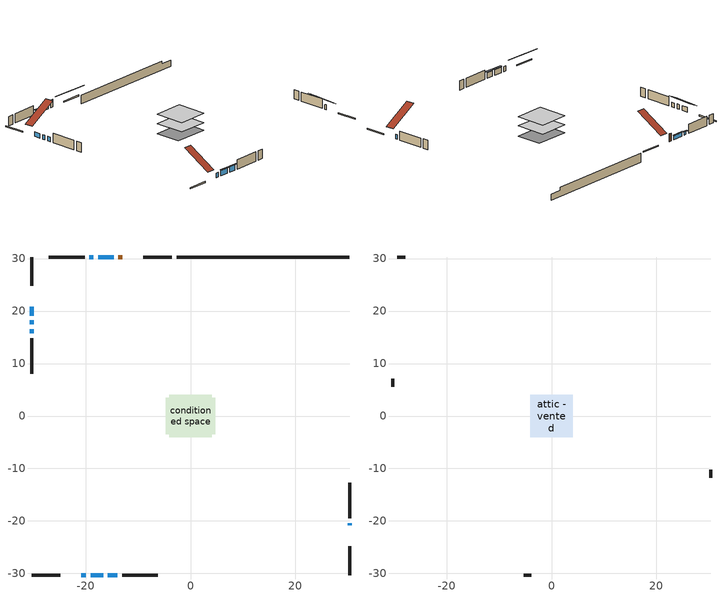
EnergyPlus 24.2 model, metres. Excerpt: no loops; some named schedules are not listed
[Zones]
conditioned space
 floor adiabatic (AdiabaticFloorConstruction): -4.07,-4.07 -4.07,4.07 4.07,4.07 4.07,-4.07 z0.84
 floor foundation (Slab1 construction): -4.72,-3.51 -4.72,3.51 4.72,3.51 4.72,-3.51 z-1.52
 wall outside (RimJoist1 construction): -3.55,30.3 -8.98,30.3 / -30.3,-30.3 -24.87,-30.3 / -30.3,30.3 -30.3,24.87 / 30.3,-30.3 30.3,-24.87 z0.84:1.14
 wall outside (AdiabaticWallConstruction 1): -13.02,30.3 -13.74,30.3 z0.84:2.87
 wall outside (AdiabaticWallConstruction): -30.3,20.82 -30.3,19.15 / -30.3,18.22 -30.3,17.5 / -20.82,-30.3 -19.98,-30.3 / 30.3,-20.82 30.3,-20.4 / -30.3,16.57 -30.3,15.73 z0.84:2.06; -14.67,30.3 -17.61,30.3 z0.84:1.86; -18.54,30.3 -19.25,30.3 z0.84:1.7; -19.06,-30.3 -16.67,-30.3 / -15.74,-30.3 -13.96,-30.3 z0.84:2.31
 wall outside (Wall1 construction): -20.18,30.3 -26.97,30.3 / -13.03,-30.3 -6.24,-30.3 / -30.3,14.81 -30.3,8.01 / 30.3,-19.47 30.3,-12.68 z0.84:3.28
 wall foundation (FoundationWall1 construction): -2.62,30.3,-1.52 -2.62,30.3,0.84 27.01,30.3,0.84 27.01,30.3,0.07 30.3,30.3,0.07 30.3,30.3,-1.52
 window (WindowConstruction 5): -30.3,20.82 -30.3,19.15 z0.84:2.06
 window (WindowConstruction 4): -30.3,18.22 -30.3,17.5 z0.84:2.06
 window (WindowConstruction 6): -20.82,-30.3 -19.99,-30.3 z0.84:2.06
 window (WindowConstruction 7): 30.3,-20.82 30.3,-20.4 z0.84:2.06
 window (WindowConstruction 8): -30.3,16.57 -30.3,15.74 z0.84:2.06
 window (WindowConstruction): -14.67,30.3 -17.61,30.3 z0.84:1.85
 window (WindowConstruction 1): -18.54,30.3 -19.25,30.3 z0.84:1.7
 window (WindowConstruction 2): -19.06,-30.3 -16.67,-30.3 z0.84:2.31
 window (WindowConstruction 3): -15.74,-30.3 -13.96,-30.3 z0.84:2.31
 door (Door): -13.03,30.3 -13.74,30.3 z0.84:2.87
 ceiling adiabatic (AdiabaticFloorConstruction): 4.07,-4.07 4.07,4.07 -4.07,4.07 -4.07,-4.07 z0.84
attic - vented
 floor to conditioned space (Floor1 construction Reversed): -4.07,-4.07 -4.07,4.07 4.07,4.07 4.07,-4.07 z3.28
 wall outside (Wall2 construction): -27.9,30.3 -29.37,30.3 / -5.31,-30.3 -3.84,-30.3 / -30.3,7.08 -30.3,5.61 / 30.3,-11.75 30.3,-10.28 z0.84:3.28
 roof outside (Roof1 construction): -12.1,30.3,3.28 -12.1,22.74,7.69 -9.91,22.74,7.69 -9.91,30.3,3.28; -21.75,-30.3,3.28 -21.75,-22.74,7.69 -23.94,-22.74,7.69 -23.94,-30.3,3.28; -30.3,21.75,3.28 -22.74,21.75,7.69 -22.74,23.94,7.69 -30.3,23.94,3.28; 30.3,-21.75,3.28 22.74,-21.75,7.69 22.74,-23.94,7.69 30.3,-23.94,3.28
shading: -17.81,30.3 -14.47,30.3 -14.47,30.71 -17.81,30.71 z2.06; -19.45,30.3 -18.34,30.3 -18.34,30.71 -19.45,30.71 z1.9; -16.47,-30.3 -19.26,-30.3 -19.26,-30.71 -16.47,-30.71 z2.51; -13.76,-30.3 -15.94,-30.3 -15.94,-30.71 -13.76,-30.71 z2.51
[Building]
Building 1: Terrain=Suburbs
[Site:Location]
Quebec Intl AP_QC: Latitude {deg}=46.8; Longitude {deg}=-71.38; Time Zone {hr}=-5; Elevation {m}=74; Keep Site Location Information=Yes
[Site:GroundTemperature:Shallow]
0.0108218, -2.24938, -2.43038, -1.3578, 2.94801, 7.23376, 10.9493, 13.303, 13.5029, 11.5886, 7.96783, 3.81355
[Site:WaterMainsTemperature]
Calculation Method=Schedule; Temperature Schedule=mains temperature schedule
[Material] Roughness=Rough; Thermal Absorptance=0.9
Name | Thickness {m} | Conductivity {W/m-K} | Density {kg/m3} | Specific Heat {J/kg-K} | Solar Absorptance | Visible Absorptance
asphalt or fiberglass shingles | 0.00635 | 0.162714 | 1121.4 | 1465.45 | 0.4 | 0.4
ceiling loosefill ins | 0.169333 | 0.0480833 | 16.02 | 1046.75 | 0.7 | 0.7
ceiling stud and cavity | 0.1397 | 0.120941 | 65.682 | 1177.47 | 0.7 | 0.7
concrete 4.0 in. | 0.1016 | 1.803125 | 2242.8 | 837.4 | 0.7 | 0.7
concrete 8.0 in. | 0.2032 | 1.803125 | 2242.8 | 837.4 | 0.7 | 0.7
door material | 0.04445 | 0.0451087 | 512.64 | 1214.23 | 0.7 | 0.7
exterior vertical ins | 0.0198382 | 0.029427 | 32.04 | 1214.23 | 0.7 | 0.7
floor covering | 0.0127 | 0.0433444 | 54.468 | 1339.84 | 0.6 | 0.6
floor rigid ins; wall rigid ins 1 | 0.512978 | 0.029427 | 32.04 | 1214.23 | 0.7 | 0.7
floor stud and cavity | 0.1397 | 1.75129 | 37.0049 | 1207.88 | 0.7 | 0.7
furniture material conditioned space 1 | 0.1524 | 0.115458 | 640.8 | 1214.23 | 0.6 | 0.6
gypsum board | 0.0127 | 0.160291 | 801 | 837.4 | 0.6 | 0.6
gypsum board 1 | 0.0127 | 0.160291 | 801 | 837.4 | 0.7 | 0.7
osb sheathing 0.5 in. | 0.0127 | 0.115458 | 512.64 | 1214.23 | 0.7 | 0.7
osb sheathing 0.75 in. | 0.01905 | 0.115458 | 512.64 | 1214.23 | 0.7 | 0.7
osb sheathing 2.0 in. | 0.0508 | 0.115458 | 512.64 | 1214.23 | 0.7 | 0.7
rim joist rigid ins; wall rigid ins | 0.051816 | 0.029427 | 32.04 | 1214.23 | 0.7 | 0.7
rim joist stud and cavity | 0.0508 | 0.0379815 | 125.044 | 1163.47 | 0.6 | 0.6
wall stud and cavity | 0.1397 | 0.148021 | 139.0536 | 1170.24 | 0.7 | 0.7
wall stud and cavity 1 | 0.0889 | 6.1454 | 50.32683 | 1063.81 | 0.6 | 0.6
wall stud and cavity 2 | 0.0889 | 0.380278 | 52.3479 | 1209.89 | 0.7 | 0.7
wall stud and cavity 3 | 0.0889 | 0.391764 | 83.0341 | 1211.67 | 0.7 | 0.7
wood siding | 0.0254 | 0.102417 | 544.68 | 1172.36 | 0.4 | 0.4
wood siding 1 | 0.00254 | 0.102417 | 544.68 | 1172.36 | 0.4 | 0.4
wood siding 2; wood siding 3; wood siding 4 | 0.0254 | 0.102417 | 544.68 | 1172.36 | 0.7 | 0.7
[WindowMaterial:SimpleGlazingSystem]
Name | U-Factor {W/m2-K} | Solar Heat Gain Coefficient
WindowMaterial | 7.05719 | 0.76
WindowMaterial 1 | 7.44556 | 0.7
WindowMaterial 2 | 2.92644 | 0.63
WindowMaterial 3 | 2.94518 | 0.61
WindowMaterial 4 | 3.01559 | 0.52
WindowMaterial 5 | 4.164813 | 0.65
WindowMaterial 6 | 7.55855 | 0.69
[Construction]
AdiabaticFloorConstruction: floor stud and cavity, floor rigid ins, osb sheathing 0.75 in., floor covering
AdiabaticWallConstruction: wood siding 3, wall rigid ins 1, wall stud and cavity 2, gypsum board
AdiabaticWallConstruction 1: wood siding 4, wall rigid ins 1, wall stud and cavity 2, gypsum board
Door: door material
Floor1 construction Reversed: gypsum board, ceiling stud and cavity, ceiling loosefill ins
FoundationWall1 construction: concrete 8.0 in., gypsum board 1
furniture construction conditioned space 1: furniture material conditioned space 1
PartitionWallConstruction: gypsum board, wall stud and cavity 3, gypsum board
RimJoist1 construction: wood siding 2, rim joist rigid ins, osb sheathing 2.0 in., rim joist stud and cavity
Roof1 construction: asphalt or fiberglass shingles
Slab1 construction: concrete 4.0 in.
Wall1 construction: wood siding, wall rigid ins, osb sheathing 0.5 in., wall stud and cavity, gypsum board
Wall2 construction: wood siding 1, wall stud and cavity 1
WindowConstruction: WindowMaterial
WindowConstruction 1: WindowMaterial 1
WindowConstruction 2: WindowMaterial 2
WindowConstruction 3: WindowMaterial 3
WindowConstruction 4: WindowMaterial 4
WindowConstruction 5: WindowMaterial 5
WindowConstruction 6; WindowConstruction 7; WindowConstruction 8: WindowMaterial 6
[Zone] Multiplier=1; Part of Total Floor Area=Yes
Name | Volume {m3}
attic - vented | 45.274
conditioned space | 331.3
[Space]
Name | Zone | Volume {m3}
attic - vented 1 | attic - vented | 45.274
conditioned space 1 | conditioned space | 331.3
[ZoneInfiltration:EffectiveLeakageArea]
infil attic - vented 1: Zone or Space=attic - vented 1; Schedule=Always On Discrete; Effective Air Leakage Area {cm2}=2445.78; Stack Coefficient=0.000476395; Wind Coefficient=1.4747e-05
[ZoneMixing]
whole house fan mix: Zone or Space=attic - vented; Schedule=Always On Continuous; Design Flow Rate Calculation Method=Flow/Zone; Design Flow Rate {m3/s}=0; Source Zone or Space=conditioned space
[SurfaceProperty:ExposedFoundationPerimeter]
Slab1: Exposed Perimeter Calculation Method=TotalExposedPerimeter; Total Exposed Perimeter {m}=32.918
[InternalMass] Zone or ZoneList=conditioned space; Space or SpaceList=conditioned space 1
Name | Construction | Surface Area {m2}
furniture mass conditioned space 1 | furniture construction conditioned space 1 | 52.976
partition wall mass | PartitionWallConstruction | 132.44
[Lights]
interior lighting: Zone or ZoneList or Space or SpaceList=conditioned space 1; Schedule=interior lighting schedule; Design Level Calculation Method=LightingLevel; Lighting Level {W}=343.2; Return Air Fraction=0; Fraction Radiant=0.6; Fraction Visible=0.2; Fraction Replaceable=1
[People]
occupants: Zone or ZoneList or Space or SpaceList=conditioned space 1; Number of People Schedule=occupants schedule; Number of People Calculation Method=People; Number of People=3; Fraction Radiant=0.314171; Sensible Heat Fraction=0.56303; Activity Level Schedule=occupants activity schedule; Carbon Dioxide Generation Rate {m3/s-W}=0; Enable ASHRAE 55 Comfort Warnings=No; Mean Radiant Temperature Calculation Type=EnclosureAveraged
[ElectricEquipment] Zone or ZoneList or Space or SpaceList=conditioned space 1; Design Level Calculation Method=EquipmentLevel
Name | Schedule | Design Level {W} | Fraction Latent | Fraction Radiant | Fraction Lost
clothes dryer | clothes dryer schedule | 140.772 | 0.015 | 0.081 | 0.85
clothes washer | clothes washer schedule | 32.1985 | 0.03 | 0.162 | 0.7
cooking range | cooking range schedule | 215.147 | 0.08 | 0.432 | 0.2
dishwasher | dishwasher schedule | 66.8632 | 0.3 | 0.18 | 0.4
fridge | fridge schedule | 72.9452 | 0 | 0.6 | 0
mech vent bath fan 0 | mech vent bath fan 0 schedule | 50.2 | 0 | 0 | 1
mech vent house fan | mech vent house fan schedule | 0 | 0 | 0 | 1
mech vent house fan cfis | mech vent house fan cfis schedule | 0 | 0 | 0 | 0
misc plug loads | misc plug loads schedule | 494.7 | 0.045 | 0.513 | 0.1
whole house fan | Always On Discrete | 0 | 0 | 0 | 1
[OtherEquipment] Zone or ZoneList or Space or SpaceList=conditioned space 1; Design Level Calculation Method=EquipmentLevel
Name | Fuel Type | Schedule | Design Level {W} | Fraction Latent | Fraction Radiant | Fraction Lost
clothes dryer 1 | Electricity | clothes dryer schedule | 0 | 0.015 | 0.081 | 0.85
cooking range 1 | Electricity | cooking range schedule | 0 | 0.08 | 0.432 | 0.2
general water use latent | None | general water use schedule | 62.594 | 1 | 0 | 0
general water use sensible | None | general water use schedule | -61.6891 | 0 | 0.6 | 0
mech vent house fan latent load | None | Always On Discrete | 0 | 1 | 0 | 0
mech vent house fan sensible load | None | Always On Discrete | 0 | 0 | 0 | 0
water heater energy adjustment1 | Electricity | Always On Discrete | 0.01 | 0 | 0 | 1
[ZoneInfiltration:DesignFlowRate] Zone or ZoneList or Space or SpaceList=conditioned space 1; Schedule=Always On Discrete; Design Flow Rate Calculation Method=Flow/Zone; Design Flow Rate {m3/s}=0
infil flow; natural vent flow; whole house fan flow
[ZoneControl:Thermostat]
conditioned space Thermostat: Zone or ZoneList=conditioned space; Control Type Schedule=conditioned space Thermostat Schedule; Control 1=conditioned space temperature setpoint; Temperature Difference Between Cutout And Setpoint {deltaC}=0
[ZoneHVAC:Baseboard:Convective:Electric]
electric baseboard: Availability Schedule=Always On Discrete; Heating Design Capacity {W}=8744.07; Efficiency=1
[Zone equipment]
conditioned space: electric baseboard
[Foundation:Kiva]
Foundation Kiva 1: Initial Indoor Air Temperature {C}=18; Wall Height Above Grade {m}=0.839998; Wall Depth Below Slab {m}=0.2032; Custom Block Material Name 1=exterior vertical ins; Custom Block Depth 1 {m}=2.36001; Custom Block X Position 1 {m}=0.2159; Custom Block Z Position 1 {m}=0
[Foundation:Kiva:Settings]
Soil Conductivity {W/m-K}=0.849921; Soil Density {kg/m3}=1842.3; Soil Specific Heat {J/kg-K}=418.7; Ground Solar Absorptivity=0.9; Ground Thermal Absorptivity=0.9; Ground Surface Roughness {m}=0.03; Far-Field Width {m}=40; Deep-Ground Boundary Condition=ZeroFlux; Deep-Ground Depth {m}=40; Minimum Cell Dimension {m}=0.2; Maximum Cell Growth Coefficient=3; Simulation Timestep=Timestep
[Exterior:Lights]
exterior lighting: Schedule=exterior lighting schedule; Design Level {W}=75.6
[EnergyManagementSystem:GlobalVariable]
infil_program_Qfan
infil_program_Qinf
natural_vent_program_Qnv
natural_vent_program_Qwhf
[EnergyManagementSystem:Sensor]
Name | Output:Variable or Output:Meter Index Key | Output:Variable or Output:Meter
airflow_gain | infil flow | Infiltration Sensible Heat Gain Energy
airflow_gain_1 | natural vent flow | Infiltration Sensible Heat Gain Energy
airflow_gain_2 | whole house fan flow | Infiltration Sensible Heat Gain Energy
airflow_loss | infil flow | Infiltration Sensible Heat Loss Energy
airflow_loss_1 | natural vent flow | Infiltration Sensible Heat Loss Energy
airflow_loss_2 | whole house fan flow | Infiltration Sensible Heat Loss Energy
clg_load_cond |  | Cooling:EnergyTransfer:Zone:CONDITIONED SPACE
clg_sp_s; clg_sp_s_1 | cooling setpoint | Schedule Value
clothes_dryer_exhaust_0_sch_s | clothes dryer exhaust 0 schedule | Schedule Value
conditioned_space_clg_unmet_s | conditioned space | Zone Cooling Setpoint Not Met Time
conditioned_space_htg_unmet_s | conditioned space | Zone Heating Setpoint Not Met Time
cool_season | cooling season schedule | Schedule Value
fridge_tin_s | conditioned space | Zone Mean Air Temperature
htg_load_cond |  | Heating:EnergyTransfer:Zone:CONDITIONED SPACE
htg_sp_s; htg_sp_s_1 | heating setpoint | Schedule Value
ig_ee_conv | clothes dryer | Electric Equipment Convective Heating Energy
ig_ee_conv_2 | cooking range | Electric Equipment Convective Heating Energy
ig_ee_conv_4 | fridge | Electric Equipment Convective Heating Energy
ig_ee_conv_5 | misc plug loads | Electric Equipment Convective Heating Energy
ig_ee_conv_6 | whole house fan | Electric Equipment Convective Heating Energy
ig_ee_rad | clothes dryer | Electric Equipment Radiant Heating Energy
ig_ee_rad_2 | cooking range | Electric Equipment Radiant Heating Energy
ig_ee_rad_4 | fridge | Electric Equipment Radiant Heating Energy
ig_ee_rad_5 | misc plug loads | Electric Equipment Radiant Heating Energy
ig_ee_rad_6 | whole house fan | Electric Equipment Radiant Heating Energy
ig_lgt_conv | interior lighting | Lights Convective Heating Energy
ig_lgt_rad | interior lighting | Lights Radiant Heating Energy
ig_lgt_vis | interior lighting | Lights Visible Radiation Heating Energy
ig_oe_conv | clothes dryer 1 | Other Equipment Convective Heating Energy
ig_oe_conv_1 | cooking range 1 | Other Equipment Convective Heating Energy
ig_oe_conv_2 | general water use latent | Other Equipment Convective Heating Energy
ig_oe_conv_3 | general water use sensible | Other Equipment Convective Heating Energy
ig_oe_conv_4 | water heater energy adjustment1 | Other Equipment Convective Heating Energy
ig_oe_rad | clothes dryer 1 | Other Equipment Radiant Heating Energy
ig_oe_rad_1 | cooking range 1 | Other Equipment Radiant Heating Energy
ig_oe_rad_2 | general water use latent | Other Equipment Radiant Heating Energy
ig_oe_rad_3 | general water use sensible | Other Equipment Radiant Heating Energy
ig_oe_rad_4 | water heater energy adjustment1 | Other Equipment Radiant Heating Energy
ig_ppl_conv | occupants | People Convective Heating Energy
ig_ppl_rad | occupants | People Radiant Heating Energy
im_conv | furniture mass conditioned space 1 | Surface Inside Face Convection Heat Gain Energy
im_conv_1 | partition wall mass | Surface Inside Face Convection Heat Gain Energy
im_ig | furniture mass conditioned space 1 | Surface Inside Face Internal Gains Radiation Heat Gain Energy
im_ig_1 | partition wall mass | Surface Inside Face Internal Gains Radiation Heat Gain Energy
im_lgt | furniture mass conditioned space 1 | Surface Inside Face Lights Radiation Heat Gain Energy
im_lgt_1 | partition wall mass | Surface Inside Face Lights Radiation Heat Gain Energy
im_sol | furniture mass conditioned space 1 | Surface Inside Face Solar Radiation Heat Gain Energy
im_sol_1 | partition wall mass | Surface Inside Face Solar Radiation Heat Gain Energy
im_surf | furniture mass conditioned space 1 | Surface Inside Face Net Surface Thermal Radiation Heat Gain Energy
im_surf_1 | partition wall mass | Surface Inside Face Net Surface Thermal Radiation Heat Gain Energy
mech_vent_bath_fan_0_sch_s | mech vent bath fan 0 schedule | Schedule Value
mv_conv | mech vent bath fan 0 | Electric Equipment Convective Heating Energy
mv_conv_1 | mech vent house fan | Electric Equipment Convective Heating Energy
mv_conv_2 | mech vent house fan cfis | Electric Equipment Convective Heating Energy
mv_conv_3 | mech vent house fan latent load | Other Equipment Convective Heating Energy
mv_conv_4 | mech vent house fan sensible load | Other Equipment Convective Heating Energy
mv_rad | mech vent bath fan 0 | Electric Equipment Radiant Heating Energy
mv_rad_1 | mech vent house fan | Electric Equipment Radiant Heating Energy
mv_rad_2 | mech vent house fan cfis | Electric Equipment Radiant Heating Energy
mv_rad_3 | mech vent house fan latent load | Other Equipment Radiant Heating Energy
mv_rad_4 | mech vent house fan sensible load | Other Equipment Radiant Heating Energy
natural_vent_s | natural vent schedule | Schedule Value
out_pb_s |  | Site Outdoor Air Barometric Pressure
out_wt_s |  | Site Outdoor Air Humidity Ratio
site_vw_s |  | Site Wind Speed
ss_back_out | Window1 | Surface Window Shortwave from Zone Back Out Window Heat Transfer Rate
ss_back_out_1 | Window10 | Surface Window Shortwave from Zone Back Out Window Heat Transfer Rate
ss_back_out_2 | Window11 | Surface Window Shortwave from Zone Back Out Window Heat Transfer Rate
ss_back_out_3 | Window13 | Surface Window Shortwave from Zone Back Out Window Heat Transfer Rate
ss_back_out_4 | Window14 | Surface Window Shortwave from Zone Back Out Window Heat Transfer Rate
ss_back_out_5 | Window5 | Surface Window Shortwave from Zone Back Out Window Heat Transfer Rate
ss_back_out_6 | Window7 | Surface Window Shortwave from Zone Back Out Window Heat Transfer Rate
ss_back_out_7 | Window8 | Surface Window Shortwave from Zone Back Out Window Heat Transfer Rate
ss_back_out_8 | Window9 | Surface Window Shortwave from Zone Back Out Window Heat Transfer Rate
ss_conv | Door1 | Surface Inside Face Convection Heat Gain Energy
ss_conv_1 | Window1 | Surface Inside Face Convection Heat Gain Energy
ss_conv_2 | Window10 | Surface Inside Face Convection Heat Gain Energy
ss_conv_3 | Window11 | Surface Inside Face Convection Heat Gain Energy
ss_conv_4 | Window13 | Surface Inside Face Convection Heat Gain Energy
ss_conv_5 | Window14 | Surface Inside Face Convection Heat Gain Energy
ss_conv_6 | Window5 | Surface Inside Face Convection Heat Gain Energy
ss_conv_7 | Window7 | Surface Inside Face Convection Heat Gain Energy
ss_conv_8 | Window8 | Surface Inside Face Convection Heat Gain Energy
ss_conv_9 | Window9 | Surface Inside Face Convection Heat Gain Energy
ss_ig | Door1 | Surface Inside Face Internal Gains Radiation Heat Gain Energy
ss_ig_1 | Window1 | Surface Inside Face Internal Gains Radiation Heat Gain Energy
ss_ig_2 | Window10 | Surface Inside Face Internal Gains Radiation Heat Gain Energy
ss_ig_3 | Window11 | Surface Inside Face Internal Gains Radiation Heat Gain Energy
ss_ig_4 | Window13 | Surface Inside Face Internal Gains Radiation Heat Gain Energy
ss_ig_5 | Window14 | Surface Inside Face Internal Gains Radiation Heat Gain Energy
ss_ig_6 | Window5 | Surface Inside Face Internal Gains Radiation Heat Gain Energy
ss_ig_7 | Window7 | Surface Inside Face Internal Gains Radiation Heat Gain Energy
ss_ig_8 | Window8 | Surface Inside Face Internal Gains Radiation Heat Gain Energy
ss_ig_9 | Window9 | Surface Inside Face Internal Gains Radiation Heat Gain Energy
ss_lgt | Door1 | Surface Inside Face Lights Radiation Heat Gain Energy
ss_sol | Door1 | Surface Inside Face Solar Radiation Heat Gain Energy
ss_surf | Door1 | Surface Inside Face Net Surface Thermal Radiation Heat Gain Energy
ss_surf_1 | Window1 | Surface Inside Face Net Surface Thermal Radiation Heat Gain Energy
ss_surf_2 | Window10 | Surface Inside Face Net Surface Thermal Radiation Heat Gain Energy
ss_surf_3 | Window11 | Surface Inside Face Net Surface Thermal Radiation Heat Gain Energy
ss_surf_4 | Window13 | Surface Inside Face Net Surface Thermal Radiation Heat Gain Energy
ss_surf_5 | Window14 | Surface Inside Face Net Surface Thermal Radiation Heat Gain Energy
ss_surf_6 | Window5 | Surface Inside Face Net Surface Thermal Radiation Heat Gain Energy
ss_surf_7 | Window7 | Surface Inside Face Net Surface Thermal Radiation Heat Gain Energy
ss_surf_8 | Window8 | Surface Inside Face Net Surface Thermal Radiation Heat Gain Energy
ss_surf_9 | Window9 | Surface Inside Face Net Surface Thermal Radiation Heat Gain Energy
ss_trans_in | Window1 | Surface Window Transmitted Solar Radiation Rate
ss_trans_in_1 | Window10 | Surface Window Transmitted Solar Radiation Rate
ss_trans_in_2 | Window11 | Surface Window Transmitted Solar Radiation Rate
ss_trans_in_3 | Window13 | Surface Window Transmitted Solar Radiation Rate
ss_trans_in_4 | Window14 | Surface Window Transmitted Solar Radiation Rate
ss_trans_in_5 | Window5 | Surface Window Transmitted Solar Radiation Rate
ss_trans_in_6 | Window7 | Surface Window Transmitted Solar Radiation Rate
ss_trans_in_7 | Window8 | Surface Window Transmitted Solar Radiation Rate
ss_trans_in_8 | Window9 | Surface Window Transmitted Solar Radiation Rate
ss_trans_out | Window1 | Surface Inside Face Initial Transmitted Diffuse Transmitted Out Window Solar Radiation Rate
ss_trans_out_1 | Window10 | Surface Inside Face Initial Transmitted Diffuse Transmitted Out Window Solar Radiation Rate
ss_trans_out_2 | Window11 | Surface Inside Face Initial Transmitted Diffuse Transmitted Out Window Solar Radiation Rate
ss_trans_out_3 | Window13 | Surface Inside Face Initial Transmitted Diffuse Transmitted Out Window Solar Radiation Rate
ss_trans_out_4 | Window14 | Surface Inside Face Initial Transmitted Diffuse Transmitted Out Window Solar Radiation Rate
ss_trans_out_5 | Window5 | Surface Inside Face Initial Transmitted Diffuse Transmitted Out Window Solar Radiation Rate
ss_trans_out_6 | Window7 | Surface Inside Face Initial Transmitted Diffuse Transmitted Out Window Solar Radiation Rate
ss_trans_out_7 | Window8 | Surface Inside Face Initial Transmitted Diffuse Transmitted Out Window Solar Radiation Rate
ss_trans_out_8 | Window9 | Surface Inside Face Initial Transmitted Diffuse Transmitted Out Window Solar Radiation Rate
s_conv | Floor1 | Surface Inside Face Convection Heat Gain Energy
s_conv_1 | FoundationWall1 | Surface Inside Face Convection Heat Gain Energy
s_conv_10 | Wall1:180 | Surface Inside Face Convection Heat Gain Energy
s_conv_11 | Wall1:270 | Surface Inside Face Convection Heat Gain Energy
s_conv_12 | Wall1:90 | Surface Inside Face Convection Heat Gain Energy
s_conv_2 | inferred conditioned ceiling | Surface Inside Face Convection Heat Gain Energy
s_conv_3 | inferred conditioned floor | Surface Inside Face Convection Heat Gain Energy
s_conv_4 | RimJoist1:0 | Surface Inside Face Convection Heat Gain Energy
s_conv_5 | RimJoist1:180 | Surface Inside Face Convection Heat Gain Energy
s_conv_6 | RimJoist1:270 | Surface Inside Face Convection Heat Gain Energy
s_conv_7 | RimJoist1:90 | Surface Inside Face Convection Heat Gain Energy
s_conv_8 | Slab1 | Surface Inside Face Convection Heat Gain Energy
s_conv_9 | Wall1:0 | Surface Inside Face Convection Heat Gain Energy
s_ig | Floor1 | Surface Inside Face Internal Gains Radiation Heat Gain Energy
s_ig_1 | FoundationWall1 | Surface Inside Face Internal Gains Radiation Heat Gain Energy
s_ig_10 | Wall1:180 | Surface Inside Face Internal Gains Radiation Heat Gain Energy
s_ig_11 | Wall1:270 | Surface Inside Face Internal Gains Radiation Heat Gain Energy
s_ig_12 | Wall1:90 | Surface Inside Face Internal Gains Radiation Heat Gain Energy
s_ig_2 | inferred conditioned ceiling | Surface Inside Face Internal Gains Radiation Heat Gain Energy
s_ig_3 | inferred conditioned floor | Surface Inside Face Internal Gains Radiation Heat Gain Energy
s_ig_4 | RimJoist1:0 | Surface Inside Face Internal Gains Radiation Heat Gain Energy
s_ig_5 | RimJoist1:180 | Surface Inside Face Internal Gains Radiation Heat Gain Energy
s_ig_6 | RimJoist1:270 | Surface Inside Face Internal Gains Radiation Heat Gain Energy
s_ig_7 | RimJoist1:90 | Surface Inside Face Internal Gains Radiation Heat Gain Energy
s_ig_8 | Slab1 | Surface Inside Face Internal Gains Radiation Heat Gain Energy
s_ig_9 | Wall1:0 | Surface Inside Face Internal Gains Radiation Heat Gain Energy
s_lgt | Floor1 | Surface Inside Face Lights Radiation Heat Gain Energy
s_lgt_1 | FoundationWall1 | Surface Inside Face Lights Radiation Heat Gain Energy
s_lgt_10 | Wall1:180 | Surface Inside Face Lights Radiation Heat Gain Energy
s_lgt_11 | Wall1:270 | Surface Inside Face Lights Radiation Heat Gain Energy
s_lgt_12 | Wall1:90 | Surface Inside Face Lights Radiation Heat Gain Energy
s_lgt_2 | inferred conditioned ceiling | Surface Inside Face Lights Radiation Heat Gain Energy
s_lgt_3 | inferred conditioned floor | Surface Inside Face Lights Radiation Heat Gain Energy
s_lgt_4 | RimJoist1:0 | Surface Inside Face Lights Radiation Heat Gain Energy
s_lgt_5 | RimJoist1:180 | Surface Inside Face Lights Radiation Heat Gain Energy
s_lgt_6 | RimJoist1:270 | Surface Inside Face Lights Radiation Heat Gain Energy
s_lgt_7 | RimJoist1:90 | Surface Inside Face Lights Radiation Heat Gain Energy
s_lgt_8 | Slab1 | Surface Inside Face Lights Radiation Heat Gain Energy
s_lgt_9 | Wall1:0 | Surface Inside Face Lights Radiation Heat Gain Energy
s_sol | Floor1 | Surface Inside Face Solar Radiation Heat Gain Energy
s_sol_1 | FoundationWall1 | Surface Inside Face Solar Radiation Heat Gain Energy
s_sol_10 | Wall1:180 | Surface Inside Face Solar Radiation Heat Gain Energy
s_sol_11 | Wall1:270 | Surface Inside Face Solar Radiation Heat Gain Energy
s_sol_12 | Wall1:90 | Surface Inside Face Solar Radiation Heat Gain Energy
s_sol_2 | inferred conditioned ceiling | Surface Inside Face Solar Radiation Heat Gain Energy
s_sol_3 | inferred conditioned floor | Surface Inside Face Solar Radiation Heat Gain Energy
s_sol_4 | RimJoist1:0 | Surface Inside Face Solar Radiation Heat Gain Energy
